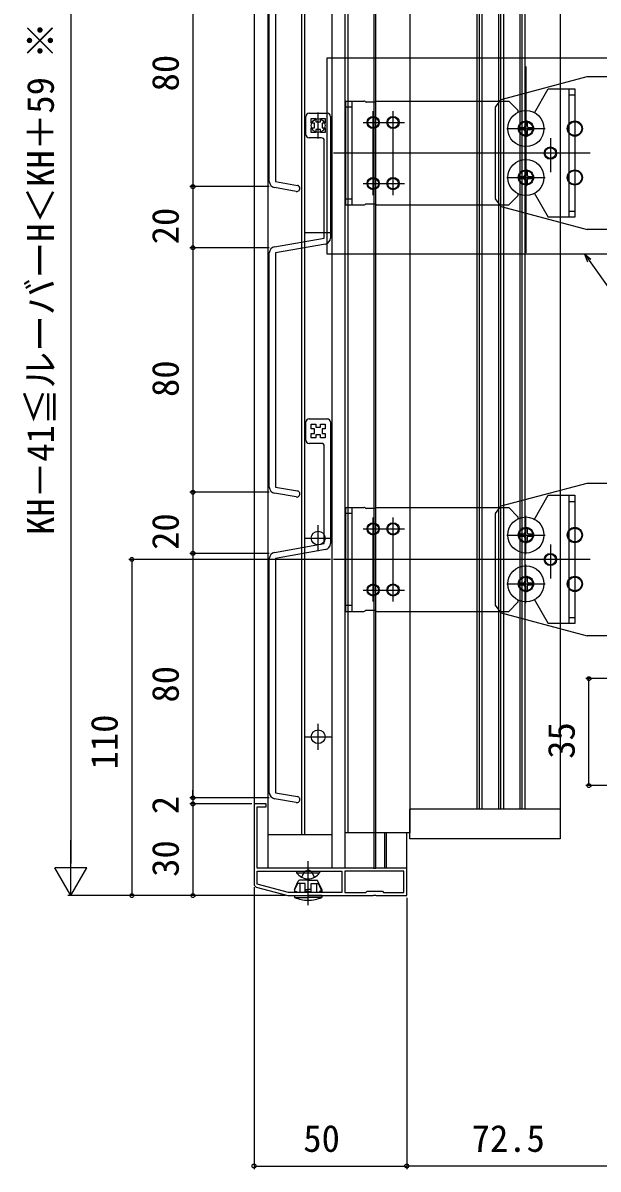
# Model space of a CAD drawing. Units: millimetres, scale not verified. Extents: x -525 to 525, y -783 to 778.
# Drawn here: x -280.7 to -92.4, y -132.9 to 242.1 of the extents above; entities that cross this region are included whole.
import ezdxf
from ezdxf.enums import TextEntityAlignment as Align

# ---------------------------------------------------------------- set-up
doc = ezdxf.new("R2010")
doc.units = ezdxf.units.MM
doc.header["$LTSCALE"] = 4
for name, color, linetype in [('0-1_USER1', 3, 'Continuous'), ('0-2_YKK_11', 7, 'Continuous'), ('0-4_YKK_12', 2, 'Continuous'), ('0-5_YKK_13', 4, 'Continuous'), ('0-6_YKK_D', 6, 'Continuous')]:
    doc.layers.add(name, color=color, linetype=linetype)
doc.styles.add('ＭＳ ゴシック', font='')
doc.styles.get('ＭＳ ゴシック').set_extended_font_data('MS Gothic')

msp = doc.modelspace()

# ---------------------------------------------------------------- linework, layer by layer
at = {"layer": '0-1_USER1'}
msp.add_lwpolyline([(-181.054, 230.682), (-76.443, 230.682), (-76.443, 166.452), (-181.054, 166.452)], close=True, dxfattribs=at)
at = {"layer": '0-2_YKK_11'}
msp.add_line((-204.259, -40.638), (-193.931, -43.406), dxfattribs=at)
for points in [[(-166.02, -34.44), (-204, -34.44), (-204, -14.44), (-201, -14.44), (-201, -13.44), (-205, -13.44), (-205, -39.672)], [(-193.672, -43.44), (-165.958, -43.44), (-165.775, -43.32), (-165.225, -43.32), (-165.042, -43.44), (-155, -43.44), (-155, -34.44), (-164.98, -34.44), (-165.24, -34.59), (-165.76, -34.59), (-166.02, -34.44)]]:
    msp.add_lwpolyline(points, dxfattribs=at)
for points in [[(-204, -35.44), (-176.3, -35.44), (-176.3, -42.44), (-193.672, -42.44), (-204, -39.672)], [(-156, -35.44), (-175.3, -35.44), (-175.3, -42.44), (-168.4, -42.44), (-168, -42.04), (-163, -42.04), (-162.6, -42.44), (-156, -42.44)]]:
    msp.add_lwpolyline(points, close=True, dxfattribs=at)
for centre, start, end in [((-204, -39.672), 179.99999, 255), ((-193.672, -42.44), 254.99983, 269.99981)]:
    msp.add_arc(centre, 1, start, end, dxfattribs=at)
at = {"layer": '0-4_YKK_12'}
for p, q in [((-205, 433.56), (-205, -34.44)), ((-200.5, 433.56), (-200.5, -34.44)), ((-179.5, 433.56), (-179.5, -34.44)), ((-175.297, 433.56), (-175.297, -34.44)), ((-175.297, 422.06), (-175.297, -22.94)), ((-175.297, 422.06), (-175.297, -22.94)), ((-174.297, 422.06), (-174.297, -22.94)), ((-174.297, 422.06), (-174.297, -22.94)), ((-165.8, 422.06), (-165.8, -22.94)), ((-165.2, 422.06), (-165.2, -22.94)), ((-154, 422.06), (-154, -22.94)), ((-189.5, 267.367), (-189.5, -23.44)), ((-188.5, 267.367), (-188.5, -23.44)), ((-165.8, 249.561), (-165.8, -34.44)), ((-165.2, 249.561), (-165.2, -34.44)), ((-116, 201.26), (-116, 213.86)), ((-184, 204.31), (-184, 212.81)), ((-122.3, 207.56), (-109.7, 207.56)), ((-116, 185.26), (-116, 197.86)), ((-122.3, 191.56), (-109.7, 191.56)), ((-116, 68.26), (-116, 80.86)), ((-184, 69.31), (-184, 77.81)), ((-188.25, 73.56), (-179.75, 73.56)), ((-122.3, 74.56), (-109.7, 74.56)), ((-116, 52.26), (-116, 64.86)), ((-116.397, 61.03), (-116.397, 61.029)), ((-122.3, 58.56), (-109.7, 58.56)), ((-116.397, 47), (-116.397, -15.14)), ((-184, 4.31), (-184, 12.81)), ((-188.25, 8.56), (-179.75, 8.56)), ((-200.5, -23.44), (-179.5, -23.44)), ((-154, -22.94), (-175.297, -22.94)), ((-162.3, -22.94), (-162.3, -34.44)), ((-161.7, -22.94), (-161.7, -34.44)), ((-155.001, -34.44), (-155.001, -22.94))]:
    msp.add_line(p, q, dxfattribs=at)
for points in [[(-104.8, 422.06), (-104.8, 310.217), (-104.8, 43.836), (-104.8, -22.94)], [(-132.021, 414.26), (-132.021, 315.56), (-132.021, 49.56), (-132.021, -15.14)], [(-131.297, 414.26), (-131.297, 315.56), (-131.297, 49.56), (-131.297, -15.14)], [(-130.397, 414.26), (-130.397, 315.56), (-130.397, 49.56), (-130.397, -15.14)], [(-125.021, 414.26), (-125.021, 315.56), (-125.021, 49.56), (-125.021, -15.14)], [(-124.297, 414.26), (-124.297, 315.56), (-124.297, 49.344), (-124.297, -15.14)], [(-123.397, 414.26), (-123.397, 315.56), (-123.397, 48.866), (-123.397, -15.14)], [(-118.021, 414.26), (-118.021, 313.432), (-118.021, 47.432), (-118.021, -15.14)], [(-117.297, 414.26), (-117.297, 313.24), (-117.297, 47.24), (-117.297, -15.14)], [(-116.397, 414.26), (-116.397, 313), (-116.397, 47)]]:
    msp.add_lwpolyline(points, dxfattribs=at)
for centre in [(-184, 208.56), (-184, 73.56), (-184, 8.56)]:
    msp.add_circle(centre, 2.25, dxfattribs=at)
at = {"layer": '0-5_YKK_13'}
for p, q in [((-200, 190.239), (-200, 266.882)), ((-116, 227.932), (-116, 166.915)), ((-124.068, 217.076), (-96, 224.56)), ((-96, 224.56), (-82, 224.56)), ((-113.23, 212.769), (-108.731, 220.56)), ((-102, 220.56), (-102, 178.56)), ((-102, 218.56), (-99.997, 218.56)), ((-174.997, 182.56), (-174.997, 216.56)), ((-174.997, 216.56), (-169.013, 216.56)), ((-172.997, 214.56), (-174.997, 214.56)), ((-172.997, 216.56), (-172.997, 182.56)), ((-165.371, 216.26), (-168.299, 216.26)), ((-164.913, 216.56), (-154.46, 216.56)), ((-154.46, 216.56), (-121.65, 216.56)), ((-126, 214.56), (-124.068, 217.076)), ((-126, 184.56), (-126, 214.56)), ((-121.65, 216.56), (-118.65, 213.56)), ((-188, 205.56), (-188, 211.56)), ((-187, 212.56), (-181, 212.56)), ((-180, 211.56), (-180, 171.734)), ((-166, 205.81), (-166, 213.31)), ((-159.5, 205.81), (-159.5, 213.31)), ((-118.65, 213.56), (-118.65, 212.832)), ((-116.35, 210.06), (-115.65, 210.06)), ((-116.35, 210.06), (-116.35, 208.41)), ((-115.65, 210.06), (-115.65, 208.41)), ((-169.25, 209.56), (-162.25, 209.56)), ((-162.75, 209.56), (-155.75, 209.56)), ((-118.5, 207.91), (-118.5, 207.21)), ((-118.5, 207.91), (-116.85, 207.91)), ((-118.5, 207.21), (-116.85, 207.21)), ((-116.35, 206.71), (-116.35, 205.06)), ((-115.65, 206.71), (-115.65, 205.06)), ((-115.15, 207.91), (-113.5, 207.91)), ((-115.15, 207.21), (-113.5, 207.21)), ((-113.5, 207.91), (-113.5, 207.21)), ((-183, 204.56), (-187, 204.56)), ((-166, 185.81), (-166, 205.859)), ((-159.5, 185.81), (-159.5, 205.859)), ((-116.35, 205.06), (-115.65, 205.06)), ((-108, 204.456), (-108, 193.306)), ((-94.997, 199.56), (-178.997, 199.56)), ((-118.5, 191.91), (-118.5, 191.21)), ((-118.5, 191.91), (-116.85, 191.91)), ((-116.35, 194.06), (-115.65, 194.06)), ((-116.35, 194.06), (-116.35, 192.41)), ((-115.65, 194.06), (-115.65, 192.41)), ((-115.15, 191.91), (-113.5, 191.91)), ((-113.5, 191.91), (-113.5, 191.21)), ((-191.174, 187.004), (-198.347, 188.269)), ((-169.25, 189.56), (-162.25, 189.56)), ((-162.75, 189.56), (-155.75, 189.56)), ((-118.5, 191.21), (-116.85, 191.21)), ((-116.35, 190.71), (-116.35, 189.06)), ((-116.35, 189.06), (-115.65, 189.06)), ((-115.65, 190.71), (-115.65, 189.06)), ((-115.15, 191.21), (-113.5, 191.21)), ((-174.997, 184.56), (-172.997, 184.56)), ((-124.068, 182.045), (-126, 184.56)), ((-121.65, 182.56), (-118.65, 185.56)), ((-118.65, 186.289), (-118.65, 185.56)), ((-113.35, 186.56), (-108.731, 178.56)), ((-174.997, 182.56), (-169.013, 182.56)), ((-165.371, 182.86), (-168.299, 182.86)), ((-164.913, 182.56), (-154.46, 182.56)), ((-154.46, 182.56), (-121.65, 182.56)), ((-124.068, 182.045), (-96, 174.56)), ((-102, 180.56), (-99.997, 180.56)), ((-99.997, 178.56), (-108.731, 178.56)), ((-188.25, 173.56), (-179.75, 173.56)), ((-82, 174.56), (-96, 174.56)), ((-181.653, 169.765), (-198, 166.882)), ((-200, 90.239), (-200, 166.882)), ((-187, 112.56), (-181, 112.56)), ((-188, 105.56), (-188, 111.56)), ((-180, 111.56), (-180, 71.734)), ((-183, 104.56), (-187, 104.56)), ((-124.068, 84.076), (-96, 91.56)), ((-96, 91.56), (-82, 91.56)), ((-191.174, 87.004), (-198.347, 88.269)), ((-113.35, 79.56), (-108.731, 87.56)), ((-102, 87.56), (-102, 45.56)), ((-174.997, 49.56), (-174.997, 83.56)), ((-174.997, 83.56), (-169.013, 83.56)), ((-172.997, 83.56), (-172.997, 49.56)), ((-165.371, 83.26), (-168.299, 83.26)), ((-164.913, 83.56), (-154.46, 83.56)), ((-154.46, 83.56), (-121.65, 83.56)), ((-126, 81.56), (-124.068, 84.076)), ((-121.65, 83.56), (-118.65, 80.56)), ((-102, 85.56), (-99.997, 85.56)), ((-172.997, 81.56), (-174.997, 81.56)), ((-166, 72.81), (-166, 80.31)), ((-159.5, 72.81), (-159.5, 80.31)), ((-126, 51.56), (-126, 81.56)), ((-118.65, 80.56), (-118.65, 79.832)), ((-169.25, 76.56), (-162.25, 76.56)), ((-162.75, 76.56), (-155.75, 76.56)), ((-116.35, 77.06), (-115.65, 77.06)), ((-116.35, 77.06), (-116.35, 75.41)), ((-115.65, 77.06), (-115.65, 75.41)), ((-166, 52.81), (-166, 72.859)), ((-159.5, 52.81), (-159.5, 72.859)), ((-118.5, 74.91), (-118.5, 74.21)), ((-118.5, 74.91), (-116.85, 74.91)), ((-118.5, 74.21), (-116.85, 74.21)), ((-116.35, 73.71), (-116.35, 72.06)), ((-116.35, 72.06), (-115.65, 72.06)), ((-115.65, 73.71), (-115.65, 72.06)), ((-115.15, 74.91), (-113.5, 74.91)), ((-115.15, 74.21), (-113.5, 74.21)), ((-113.5, 74.91), (-113.5, 74.21)), ((-108, 71.456), (-108, 60.305)), ((-181.653, 69.765), (-198, 66.882)), ((-200, -9.761), (-200, 66.882)), ((-94.997, 66.56), (-178.997, 66.56)), ((-116.35, 61.06), (-115.65, 61.06)), ((-116.35, 61.06), (-116.35, 59.41)), ((-115.65, 61.06), (-115.65, 59.41)), ((-169.25, 56.56), (-162.25, 56.56)), ((-162.75, 56.56), (-155.75, 56.56)), ((-118.5, 58.91), (-118.5, 58.21)), ((-118.5, 58.91), (-116.85, 58.91)), ((-118.5, 58.21), (-116.85, 58.21)), ((-116.35, 57.71), (-116.35, 56.06)), ((-115.65, 57.71), (-115.65, 56.06)), ((-115.15, 58.91), (-113.5, 58.91)), ((-115.15, 58.21), (-113.5, 58.21)), ((-113.5, 58.91), (-113.5, 58.21)), ((-121.65, 49.56), (-118.65, 52.56)), ((-118.65, 53.289), (-118.65, 52.56)), ((-116.35, 56.06), (-115.65, 56.06)), ((-113.35, 53.56), (-108.731, 45.56)), ((-174.997, 51.56), (-172.997, 51.56)), ((-174.997, 49.56), (-169.013, 49.56)), ((-165.371, 49.86), (-168.299, 49.86)), ((-164.913, 49.56), (-154.46, 49.56)), ((-154.46, 49.56), (-121.65, 49.56)), ((-124.068, 49.045), (-126, 51.56)), ((-124.068, 49.045), (-96, 41.56)), ((-99.997, 45.56), (-108.731, 45.56)), ((-102, 47.56), (-99.997, 47.56)), ((-82, 41.56), (-96, 41.56)), ((-191.174, -12.996), (-198.347, -11.731)), ((-104.8, -15.14), (-154, -15.14)), ((-154, -24.84), (-154, -15.14)), ((-104.8, -15.14), (-104.8, -24.84)), ((-104.8, -24.84), (-154, -24.84)), ((-187.301, -46.628), (-187.301, -32.145)), ((-191.051, -35.44), (-183.551, -35.44)), ((-191.051, -35.44), (-191.051, -35.949)), ((-191.051, -35.949), (-183.551, -35.949)), ((-189.301, -35.44), (-185.301, -35.44)), ((-183.551, -35.44), (-183.551, -35.949)), ((-191.801, -41.44), (-190.537, -38.728)), ((-191.601, -41.484), (-190.648, -39.44)), ((-187.301, -38.44), (-190.084, -38.44)), ((-190.051, -39.44), (-190.051, -42.44)), ((-187.301, -38.44), (-184.518, -38.44)), ((-186.301, -39.44), (-183.954, -39.44)), ((-186.301, -42.44), (-186.301, -39.44)), ((-184.551, -39.44), (-184.551, -42.44)), ((-182.801, -41.44), (-184.065, -38.728)), ((-183.001, -41.484), (-183.954, -39.44)), ((-191.801, -41.44), (-191.801, -42.14)), ((-191.601, -41.484), (-191.801, -41.44)), ((-191.801, -42.14), (-191.052, -42.14)), ((-191.801, -43.44), (-187.301, -43.44)), ((-191.801, -43.44), (-191.801, -44.064)), ((-191.801, -44.064), (-187.301, -44.064)), ((-191.601, -42.14), (-191.601, -41.484)), ((-191.302, -42.44), (-191.302, -42.14)), ((-191.052, -42.14), (-191.052, -42.44)), ((-188.301, -41.44), (-187.301, -41.44)), ((-187.301, -42.14), (-188.301, -42.14)), ((-186.301, -41.44), (-187.301, -41.44)), ((-187.301, -42.14), (-186.301, -42.14)), ((-182.801, -43.44), (-187.301, -43.44)), ((-182.801, -44.064), (-187.301, -44.064)), ((-183.55, -42.14), (-183.55, -42.44)), ((-182.801, -42.14), (-183.55, -42.14)), ((-183.3, -42.44), (-183.3, -42.14)), ((-183.001, -41.484), (-182.801, -41.44)), ((-183.001, -42.14), (-183.001, -41.484)), ((-182.801, -41.44), (-182.801, -42.14)), ((-182.801, -43.44), (-182.801, -44.064))]:
    msp.add_line(p, q, dxfattribs=at)
for points in [[(-198, 266.882), (-198, 190.239), (-190.826, 188.974)], [(-108.731, 220.56), (-99.997, 220.56), (-99.997, 178.56)], [(-198.347, 168.852), (-182, 171.734), (-182, 203.56)], [(-198, 166.882), (-198, 90.239), (-190.826, 88.974)], [(-198.347, 68.852), (-182, 71.734), (-182, 103.56)], [(-108.731, 87.56), (-99.997, 87.56), (-99.997, 45.56)], [(-198, 66.882), (-198, -9.761), (-190.826, -11.026)], [(-189.351, -37.449), (-188.446, -35.593), (-187.301, -34.985)], [(-185.251, -37.449), (-186.156, -35.593), (-187.301, -34.985)], [(-188.301, -42.44), (-188.301, -39.44), (-190.648, -39.44)]]:
    msp.add_lwpolyline(points, dxfattribs=at)
for points in [[(-183.25, 210.81), (-181.75, 210.81), (-181.75, 209.31), (-182.75, 209.31), (-182.75, 207.81), (-181.75, 207.81), (-181.75, 206.31), (-183.25, 206.31), (-183.25, 207.31), (-184.75, 207.31), (-184.75, 206.31), (-186.25, 206.31), (-186.25, 207.81), (-185.25, 207.81), (-185.25, 209.31), (-186.25, 209.31), (-186.25, 210.81), (-184.75, 210.81), (-184.75, 209.81), (-183.25, 209.81)], [(-183.25, 110.81), (-181.75, 110.81), (-181.75, 109.31), (-182.75, 109.31), (-182.75, 107.81), (-181.75, 107.81), (-181.75, 106.31), (-183.25, 106.31), (-183.25, 107.31), (-184.75, 107.31), (-184.75, 106.31), (-186.25, 106.31), (-186.25, 107.81), (-185.25, 107.81), (-185.25, 109.31), (-186.25, 109.31), (-186.25, 110.81), (-184.75, 110.81), (-184.75, 109.81), (-183.25, 109.81)]]:
    msp.add_lwpolyline(points, close=True, dxfattribs=at)
for centre, radius in [((-166, 209.56), 2), ((-166, 209.56), 1.75), ((-159.5, 209.56), 2), ((-159.5, 209.56), 1.75), ((-116, 207.56), 5.9), ((-116, 207.56), 2.5), ((-100, 207.56), 2.5), ((-116, 207.56), 2.25), ((-100, 207.56), 2.25), ((-108, 199.56), 2), ((-108, 199.56), 1.75), ((-116, 191.56), 5.9), ((-166, 189.56), 2), ((-166, 189.56), 1.75), ((-159.5, 189.56), 2), ((-159.5, 189.56), 1.75), ((-116, 191.56), 2.5), ((-116, 191.56), 2.25), ((-100, 191.56), 2.5), ((-100, 191.56), 2.25), ((-116, 74.56), 5.9), ((-166, 76.56), 2), ((-166, 76.56), 1.75), ((-159.5, 76.56), 2), ((-159.5, 76.56), 1.75), ((-116, 74.56), 2.5), ((-116, 74.56), 2.25), ((-100, 74.56), 2.5), ((-100, 74.56), 2.25), ((-108, 66.56), 2), ((-108, 66.56), 1.75), ((-116, 58.56), 5.9), ((-116, 58.56), 2.5), ((-116, 58.56), 2.25), ((-100, 58.56), 2.5), ((-100, 58.56), 2.25), ((-166, 56.56), 2), ((-166, 56.56), 1.75), ((-159.5, 56.56), 2), ((-159.5, 56.56), 1.75)]:
    msp.add_circle(centre, radius, dxfattribs=at)
for centre, radius, start, end in [((-169.013, 216.06), 0.5, 44.427, 90), ((-168.299, 216.76), 0.5, 224.427, 270), ((-165.371, 216.76), 0.5, 270, 336.42182), ((-187, 211.56), 1, 89.99998, 180.00002), ((-181, 211.56), 1, 0, 89.99998), ((-116.85, 208.41), 0.5, 270, 0), ((-116.85, 206.71), 0.5, 0, 90), ((-115.15, 208.41), 0.5, 180, 270), ((-115.15, 206.71), 0.5, 90, 180), ((-187, 205.56), 1, 180.00002, 270), ((-183, 203.56), 1, 0, 89.99998), ((-116.85, 192.41), 0.5, 270, 0), ((-115.15, 192.41), 0.5, 180, 270), ((-198, 190.239), 2, 180.00002, 260.00011), ((-191, 187.989), 1, 260.00011, 80.00026), ((-116.85, 190.71), 0.5, 0, 90), ((-115.15, 190.71), 0.5, 90, 180), ((-169.013, 183.06), 0.5, 270, 315.573), ((-168.299, 182.36), 0.5, 90, 135.573), ((-165.371, 182.36), 0.5, 23.57818, 90), ((-198, 166.882), 2, 99.99999, 180.00002), ((-182, 171.734), 2, 280.00001, 0), ((-187, 111.56), 1, 89.99998, 180.00002), ((-181, 111.56), 1, 0, 89.99998), ((-187, 105.56), 1, 180.00002, 270), ((-183, 103.56), 1, 0, 89.99998), ((-198, 90.239), 2, 180.00002, 260.00011), ((-191, 87.989), 1, 260.00011, 80.00026), ((-169.013, 83.06), 0.5, 44.427, 90), ((-168.299, 83.76), 0.5, 224.427, 270), ((-165.371, 83.76), 0.5, 270, 336.42182), ((-116.85, 75.41), 0.5, 270, 0), ((-115.15, 75.41), 0.5, 180, 270), ((-182, 71.734), 2, 280.00001, 0), ((-116.85, 73.71), 0.5, 0, 90), ((-115.15, 73.71), 0.5, 90, 180), ((-198, 66.882), 2, 99.99999, 180.00002), ((-116.85, 59.41), 0.5, 270, 0), ((-116.85, 57.71), 0.5, 0, 90), ((-115.15, 59.41), 0.5, 180, 270), ((-115.15, 57.71), 0.5, 90, 180), ((-169.013, 50.06), 0.5, 270, 315.573), ((-168.299, 49.36), 0.5, 90, 135.573), ((-165.371, 49.36), 0.5, 23.57818, 90), ((-198, -9.761), 2, 180.00002, 260.00011), ((-191, -12.011), 1, 260.00011, 80.00026), ((-187.301, -33.413), 4.527, 214.06671, 325.93329), ((-190.084, -38.94), 0.5, 90, 155.002), ((-184.518, -38.94), 0.5, 24.998, 90), ((-187.301, -32.94), 12, 247.97557, 269.99993), ((-187.301, -32.94), 12, 270.00007, 292.02443)]:
    msp.add_arc(centre, radius, start, end, dxfattribs=at)
at = {"layer": '0-6_YKK_D'}
for p, q in [((-265, 432.06), (-265, -32.94)), ((-225, 268.56), (-225, 188.56)), ((-200.088, 188.56), (-226, 188.56)), ((-200.088, 188.56), (-226, 188.56)), ((-225, 188.56), (-225, 168.56)), ((-200.088, 168.56), (-226, 168.56)), ((-200.088, 168.56), (-226, 168.56)), ((-225, 168.56), (-225, 88.56)), ((-200.088, 88.56), (-226, 88.56)), ((-200.088, 88.56), (-226, 88.56)), ((-225, 88.56), (-225, 68.56)), ((-200.088, 68.56), (-226, 68.56)), ((-200.088, 68.56), (-226, 68.56)), ((-225, 68.56), (-225, -11.44)), ((-179.997, 66.56), (-246, 66.56)), ((-245, 66.56), (-245, -43.44)), ((-75.868, 27.563), (-96.394, 27.563)), ((-95.394, -7.44), (-95.394, 27.563)), ((-75.8, -7.44), (-96.394, -7.44)), ((-225, -11.44), (-225, -8.89)), ((-200.088, -11.44), (-226, -11.44)), ((-200.088, -11.44), (-226, -11.44)), ((-205.7, -13.44), (-226, -13.44)), ((-205.7, -13.44), (-226, -13.44)), ((-225, -11.44), (-225, -13.44)), ((-225, -13.44), (-225, -15.99)), ((-225, -13.44), (-225, -43.44)), ((-265, -43.44), (-265, -25.253)), ((-265, -43.44), (-270.25, -34.346)), ((-259.75, -34.346), (-270.25, -34.346)), ((-265, -43.44), (-259.75, -34.346)), ((-205, -40.672), (-205, -132.94)), ((-194.672, -43.44), (-266, -43.44)), ((-194.672, -43.44), (-246, -43.44)), ((-194.672, -43.44), (-226, -43.44)), ((-155, -44.14), (-155, -132.94)), ((-155, -44.14), (-155, -132.94)), ((-205, -131.94), (-155, -131.94)), ((-82.5, -131.94), (-155, -131.94))]:
    msp.add_line(p, q, dxfattribs=at)
for points in [[(-94.773, 164.773), (-96.811, 166.452), (-95.886, 163.979)], [(-96.811, 166.452), (-95.329, 164.376), (-70.631, 129.781), (138.931, 129.781)]]:
    msp.add_lwpolyline(points, dxfattribs=at)
for centre in [(-225, 188.56), (-225, 188.56), (-225, 168.56), (-225, 168.56), (-225, 88.56), (-225, 88.56), (-225, 68.56), (-225, 68.56), (-245, 66.56), (-95.394, 27.563), (-95.394, -7.44), (-225, -11.44), (-225, -11.44), (-225, -13.44), (-225, -13.44), (-245, -43.44), (-225, -43.44), (-205, -131.94), (-155, -131.94), (-155, -131.94)]:
    msp.add_circle(centre, 0.637, dxfattribs=at)

# ---------------------------------------------------------------- texts
at = {"layer": '0-6_YKK_D', "style": 'ＭＳ ゴシック'}
for s, p in [('KH－41≦ルーバーH＜KH＋59 ※', (-267.886, 74.583)), ('80', (-227, 219.731)), ('20', (-227, 169.697)), ('80', (-227, 119.731)), ('20', (-227, 69.697)), ('80', (-227, 19.731)), ('110', (-247, -2.144)), ('35', (-97.394, 1.334)), ('2', (-227, -16.803)), ('30', (-227, -37.303))]:
    msp.add_text(s, height=8.798, rotation=90, dxfattribs=at).set_placement(p, align=Align.BOTTOM_LEFT)
for s, p in [('50', (-188.864, -129.94)), ('72.5', (-133.75, -129.94))]:
    msp.add_text(s, height=8.798, dxfattribs=at).set_placement(p, align=Align.BOTTOM_LEFT)

doc.saveas('drawing.dxf')
